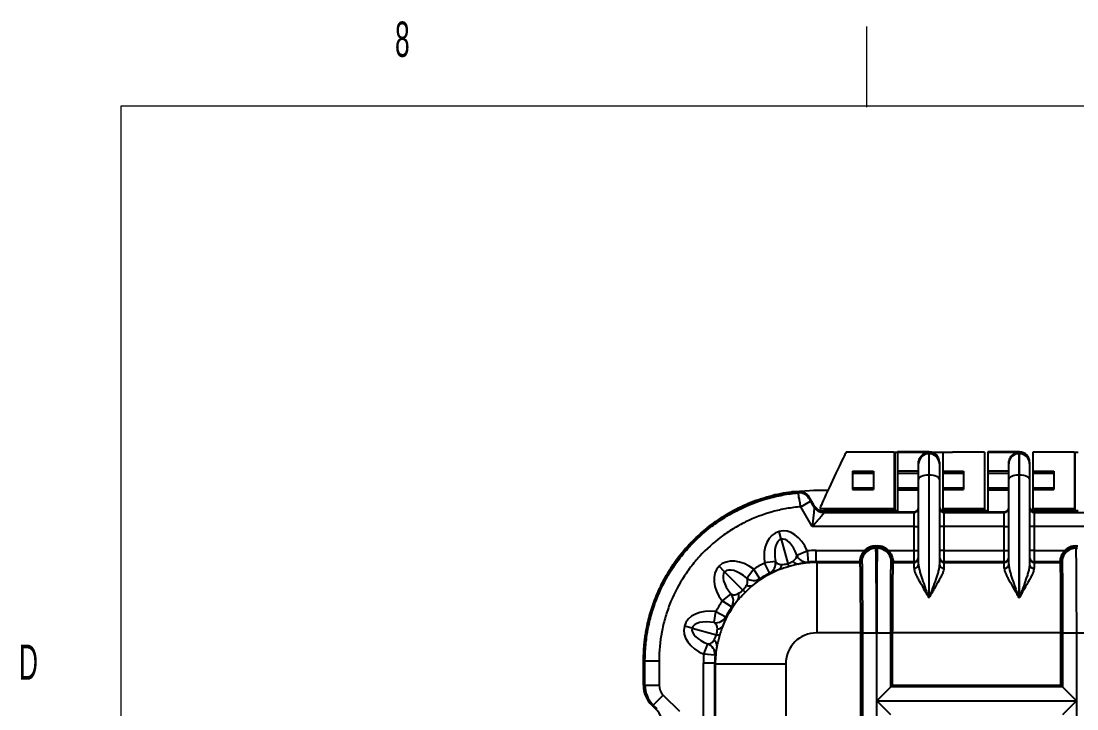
# Model space of a CAD drawing. Header units: millimetres. Extents: x 12 to 854, y 4 to 555.
# Drawn here: x 12.9 to 131.9, y 477.8 to 555.3 of the extents above; entities that cross this region are included whole.
import ezdxf

# ---------------------------------------------------------------- set-up
doc = ezdxf.new("R2010")
doc.units = ezdxf.units.MM
doc.styles.add('SLDTEXTSTYLE3', font='TXT', dxfattribs={"width": 0.56})

msp = doc.modelspace()

# ---------------------------------------------------------------- linework, layer by layer
at = {"color": 7, "linetype": 'Continuous', "lineweight": 18}
for p, q in [((108.19, 545.64), (108.19, 554.73)), ((24.14, 545.77), (841.61, 545.77)), ((24.14, 545.76), (24.14, 17.38))]:
    msp.add_line(p, q, dxfattribs=at)
at = {"color": 7, "linetype": 'Continuous', "lineweight": 25}
for p, q in [((111.28, 506.75), (105.85, 506.75)), ((111.28, 506.75), (111.28, 500.4)), ((111.35, 506.75), (111.35, 500.15)), ((111.35, 506.75), (111.66, 506.75)), ((115.22, 506.79), (111.66, 506.79)), ((111.66, 506.79), (111.66, 506.75)), ((115.22, 506.79), (111.66, 506.79)), ((111.66, 506.79), (111.66, 506.79)), ((111.66, 506.75), (115.16, 506.75)), ((111.66, 506.75), (111.66, 504.61)), ((115.16, 506.75), (115.16, 506.59)), ((115.22, 506.59), (115.22, 506.79)), ((115.54, 506.75), (116.74, 506.75)), ((116.74, 506.75), (116.74, 504.61)), ((116.74, 506.75), (117.82, 506.75)), ((121.44, 506.75), (117.82, 506.75)), ((121.44, 506.75), (121.44, 500.4)), ((125.38, 506.79), (121.82, 506.79)), ((121.82, 506.79), (121.82, 506.75)), ((125.38, 506.79), (121.82, 506.79)), ((121.82, 506.79), (121.82, 506.79)), ((121.82, 506.75), (125.32, 506.75)), ((121.82, 506.75), (121.82, 504.61)), ((125.32, 506.75), (125.32, 506.59)), ((125.38, 506.59), (125.38, 506.79)), ((131.6, 506.75), (126.9, 506.75)), ((126.9, 506.75), (126.9, 504.61)), ((131.6, 506.75), (131.6, 500.4)), ((131.67, 500.15), (131.67, 506.75)), ((131.67, 506.75), (131.98, 506.75)), ((114.01, 505.45), (114.01, 505.52)), ((115.16, 506.59), (115.16, 504.22)), ((115.16, 506.59), (115.22, 506.59)), ((115.22, 504.22), (115.22, 506.59)), ((116.36, 505.65), (116.36, 505.45)), ((124.17, 505.45), (124.17, 505.52)), ((125.32, 506.59), (125.32, 504.22)), ((125.32, 506.59), (125.38, 506.59)), ((125.38, 504.22), (125.38, 506.59)), ((126.52, 505.65), (126.52, 505.45)), ((106.58, 504.61), (108.93, 504.61)), ((106.58, 504.61), (106.58, 502.54)), ((106.58, 504.4), (108.93, 504.4)), ((108.93, 504.61), (108.93, 502.54)), ((114.01, 504.61), (111.66, 504.61)), ((111.66, 504.61), (111.66, 504.4)), ((111.66, 504.4), (114.01, 504.4)), ((111.66, 504.4), (111.66, 502.75)), ((114.01, 503.64), (114.01, 505.45)), ((116.36, 505.45), (116.36, 503.64)), ((116.74, 504.61), (119.09, 504.61)), ((116.74, 504.61), (116.74, 504.4)), ((116.74, 504.4), (119.09, 504.4)), ((116.74, 504.4), (116.74, 502.75)), ((119.09, 504.61), (119.09, 502.54)), ((124.17, 504.61), (121.82, 504.61)), ((121.82, 504.61), (121.82, 504.4)), ((121.82, 504.4), (124.17, 504.4)), ((121.82, 504.4), (121.82, 502.75)), ((124.17, 503.64), (124.17, 505.45)), ((126.52, 505.45), (126.52, 503.64)), ((126.9, 504.61), (129.25, 504.61)), ((126.9, 504.61), (126.9, 504.4)), ((126.9, 504.4), (129.25, 504.4)), ((126.9, 504.4), (126.9, 502.75)), ((129.25, 504.61), (129.25, 502.54)), ((114.01, 494.15), (114.01, 503.64)), ((115.16, 504.22), (115.16, 490.38)), ((115.22, 504.22), (115.16, 504.22)), ((115.22, 490.38), (115.22, 504.22)), ((116.36, 503.64), (116.36, 494.15)), ((124.17, 494.15), (124.17, 503.64)), ((125.32, 504.22), (125.32, 490.38)), ((125.38, 504.22), (125.32, 504.22)), ((125.38, 490.38), (125.38, 504.22)), ((126.52, 503.64), (126.52, 494.15)), ((102.2, 502.43), (100.7, 502.33)), ((103.79, 502.43), (102.2, 502.43)), ((106.58, 502.75), (108.93, 502.75)), ((106.58, 502.54), (108.93, 502.54)), ((111.66, 502.75), (114.01, 502.75)), ((111.66, 502.75), (111.66, 502.52)), ((111.66, 502.52), (114.01, 502.52)), ((111.66, 502.52), (111.66, 500.03)), ((116.74, 502.75), (119.09, 502.75)), ((116.74, 502.75), (116.74, 502.54)), ((116.74, 502.54), (116.74, 500.4)), ((116.74, 502.54), (119.09, 502.54)), ((121.82, 502.75), (124.17, 502.75)), ((121.82, 502.75), (121.82, 502.52)), ((121.82, 502.52), (124.17, 502.52)), ((121.82, 502.52), (121.82, 500.03)), ((126.9, 502.75), (129.25, 502.75)), ((126.9, 502.75), (126.9, 502.54)), ((126.9, 502.54), (126.9, 500.4)), ((126.9, 502.54), (129.25, 502.54)), ((100.74, 500.62), (101.84, 501.25)), ((102.22, 500.78), (101.67, 501.72)), ((101.84, 501.25), (102.22, 500.59)), ((102.22, 500.61), (102.22, 500.78)), ((102.03, 498.39), (100.74, 500.62)), ((102.89, 500.4), (111.28, 500.4)), ((103.32, 500.15), (103.32, 499.98)), ((111.66, 500.15), (103.32, 500.15)), ((103.32, 499.98), (113.51, 499.98)), ((111.28, 500.4), (111.28, 500.15)), ((111.28, 500.15), (111.66, 500.15)), ((111.66, 500.03), (113.51, 500.03)), ((113.51, 499.98), (113.51, 500.03)), ((113.51, 498.39), (113.51, 499.98)), ((116.74, 500.4), (121.44, 500.4)), ((116.74, 500.4), (116.74, 500.16)), ((116.87, 500.15), (116.87, 499.98)), ((121.82, 500.15), (116.87, 500.15)), ((116.87, 499.98), (116.87, 498.39)), ((116.87, 499.98), (123.67, 499.98)), ((121.44, 500.4), (121.44, 500.15)), ((121.44, 500.15), (121.82, 500.15)), ((121.82, 500.03), (123.67, 500.03)), ((123.67, 499.98), (123.67, 500.03)), ((123.67, 498.39), (123.67, 499.98)), ((126.9, 500.4), (131.6, 500.4)), ((126.9, 500.4), (126.9, 500.16)), ((127.03, 500.15), (127.03, 499.98)), ((131.98, 500.15), (127.03, 500.15)), ((127.03, 499.98), (127.03, 498.39)), ((127.03, 499.98), (133.83, 499.98)), ((131.6, 500.4), (131.6, 500.15)), ((131.6, 500.15), (131.98, 500.15)), ((113.51, 498.39), (102.03, 498.39)), ((113.51, 498.39), (114.01, 498.39)), ((113.51, 495.69), (113.51, 498.39)), ((116.87, 498.39), (116.36, 498.39)), ((116.87, 498.39), (116.87, 495.69)), ((123.67, 498.39), (116.87, 498.39)), ((123.67, 498.39), (124.17, 498.39)), ((123.67, 495.69), (123.67, 498.39)), ((127.03, 498.39), (126.52, 498.39)), ((127.03, 498.39), (127.03, 495.69)), ((133.83, 498.39), (127.03, 498.39)), ((98.53, 496.96), (98.3, 497.83)), ((98.53, 496.96), (99.27, 494.21)), ((109.17, 496.2), (109.39, 496.2)), ((109.17, 496.2), (109.17, 496.01)), ((109.17, 496.01), (109.18, 496.01)), ((109.18, 496.01), (109.2, 495.93)), ((109.18, 496.01), (109.18, 496.01)), ((109.38, 496.01), (109.18, 496.01)), ((109.36, 495.93), (109.38, 496.01)), ((109.38, 496.01), (109.38, 496.01)), ((109.38, 496.01), (109.39, 496.01)), ((109.39, 496.2), (109.39, 496.01)), ((131.73, 496.2), (131.73, 496.01)), ((131.73, 496.2), (131.95, 496.2)), ((131.73, 496.01), (131.74, 496.01)), ((131.74, 496.01), (131.76, 495.93)), ((131.74, 496.01), (131.94, 496.01)), ((131.74, 496.01), (131.74, 496.01)), ((100.3, 495.17), (101.46, 495.65)), ((101.46, 495.65), (101.56, 494.38)), ((102.46, 495.69), (102.46, 494.42)), ((102.46, 495.69), (107.93, 495.69)), ((107.93, 495.69), (108.06, 495.55)), ((109.36, 495.93), (109.2, 495.93)), ((110.64, 495.69), (110.5, 495.55)), ((110.64, 495.69), (113.51, 495.69)), ((113.51, 494.42), (113.51, 495.69)), ((113.51, 495.69), (114.01, 495.69)), ((116.87, 495.69), (116.36, 495.69)), ((116.87, 495.69), (116.87, 494.42)), ((116.87, 495.69), (123.67, 495.69)), ((123.67, 494.42), (123.67, 495.69)), ((123.67, 495.69), (124.17, 495.69)), ((127.03, 495.69), (126.52, 495.69)), ((127.03, 495.69), (127.03, 494.42)), ((127.03, 495.69), (130.48, 495.69)), ((130.48, 495.69), (130.62, 495.55)), ((131.76, 495.93), (131.92, 495.93)), ((92.17, 493.29), (91.54, 493.92)), ((97.9, 494.46), (96.65, 494.28)), ((97.23, 493.16), (96.65, 494.28)), ((102.46, 494.42), (102.54, 494.34)), ((107.41, 494.42), (102.46, 494.42)), ((102.54, 494.34), (102.54, 486.41)), ((102.54, 494.34), (107.43, 494.34)), ((107.43, 494.34), (107.41, 494.42)), ((107.6, 494.59), (107.62, 494.51)), ((110.94, 494.51), (110.96, 494.59)), ((111.15, 494.42), (111.13, 494.34)), ((111.13, 494.34), (113.51, 494.34)), ((113.51, 494.42), (111.15, 494.42)), ((113.51, 494.34), (113.51, 494.42)), ((113.51, 493.68), (113.51, 494.34)), ((116.87, 494.42), (116.87, 494.34)), ((123.67, 494.42), (116.87, 494.42)), ((116.87, 494.34), (116.87, 493.68)), ((116.87, 494.34), (123.67, 494.34)), ((123.67, 494.34), (123.67, 494.42)), ((123.67, 493.68), (123.67, 494.34)), ((127.03, 494.42), (127.03, 494.34)), ((129.97, 494.42), (127.03, 494.42)), ((127.03, 494.34), (127.03, 493.68)), ((127.03, 494.34), (129.99, 494.34)), ((129.99, 494.34), (129.97, 494.42)), ((130.16, 494.59), (130.18, 494.51)), ((92.17, 493.29), (94.23, 491.23)), ((94.65, 492.58), (95.43, 493.57)), ((95.43, 493.57), (96.14, 492.51)), ((92.88, 490.81), (91.89, 490.02)), ((115.16, 490.38), (115.22, 490.38)), ((125.32, 490.38), (125.38, 490.38)), ((92.95, 489.32), (91.89, 490.02)), ((90.99, 487.56), (91.17, 488.81)), ((91.17, 488.81), (92.3, 488.23)), ((88.5, 486.93), (87.63, 487.16)), ((88.5, 486.93), (91.25, 486.19)), ((107.5, 486.41), (102.54, 486.41)), ((107.5, 486.41), (107.69, 486.41)), ((107.5, 381.55), (107.5, 486.41)), ((107.69, 486.41), (109.27, 486.41)), ((107.69, 486.41), (107.69, 381.55)), ((109.3, 486.41), (109.27, 486.41)), ((109.27, 486.41), (109.27, 381.55)), ((109.3, 486.41), (110.88, 486.41)), ((109.3, 478.75), (109.3, 486.41)), ((110.88, 480.32), (110.88, 486.41)), ((111.06, 486.41), (110.88, 486.41)), ((111.06, 486.41), (111.06, 480.51)), ((130.06, 486.41), (111.06, 486.41)), ((130.06, 486.41), (130.25, 486.41)), ((130.06, 480.51), (130.06, 486.41)), ((130.25, 486.41), (131.82, 486.41)), ((130.25, 486.41), (130.25, 480.32)), ((131.82, 486.41), (131.85, 486.41)), ((131.82, 486.41), (131.82, 478.75)), ((131.85, 486.41), (133.43, 486.41)), ((131.85, 381.55), (131.85, 486.41)), ((89.81, 484), (90.29, 485.16)), ((83.19, 483.26), (83.03, 483.26)), ((83.03, 480.51), (83.03, 483.26)), ((83.03, 483.26), (83.03, 480.51)), ((83.19, 483.26), (84.78, 483.26)), ((83.19, 480.51), (83.19, 483.26)), ((84.78, 483.26), (84.78, 480.51)), ((91.04, 483), (89.77, 483)), ((89.77, 458.24), (89.77, 483)), ((91.07, 483.9), (89.81, 484)), ((91.12, 482.92), (91.04, 483)), ((91.04, 483), (91.04, 458.24)), ((91.12, 482.92), (99.05, 482.92)), ((91.12, 457.85), (91.12, 482.92)), ((99.05, 482.92), (99.05, 385.04)), ((83.03, 480.51), (83.19, 480.51)), ((83.19, 480.51), (84.78, 480.51)), ((85.25, 479.39), (84.12, 478.27)), ((85.25, 479.39), (87.07, 477.57)), ((109.3, 478.75), (110.88, 480.32)), ((111.06, 480.51), (110.88, 480.32)), ((130.25, 480.32), (110.88, 480.32)), ((111.06, 480.51), (111.07, 480.51)), ((111.07, 480.51), (130.06, 480.51)), ((130.06, 480.51), (130.25, 480.32)), ((130.25, 480.32), (131.82, 478.75)), ((84.12, 478.27), (83.96, 478.27)), ((84.38, 477.84), (83.96, 478.27)), ((83.96, 478.27), (84.38, 477.84)), ((84.55, 477.84), (84.12, 478.27)), ((109.3, 389.21), (109.3, 478.75)), ((109.3, 478.75), (131.82, 478.75)), ((110.88, 477.17), (109.3, 478.75)), ((131.82, 478.75), (130.25, 477.17)), ((131.82, 478.75), (131.82, 389.21)), ((84.38, 477.84), (84.55, 477.84))]:
    msp.add_line(p, q, dxfattribs=at)
at = {"color": 8, "linetype": 'Continuous', "lineweight": 25}
for p, q in [((115.22, 506.79), (115.22, 506.79)), ((125.38, 506.79), (125.38, 506.79))]:
    msp.add_line(p, q, dxfattribs=at)
at = {"color": 7, "linetype": 'Continuous', "lineweight": 25, "flags": 128}
for points in [[(114.01, 503.64), (114.04, 503.76), (114.1, 503.86), (114.21, 503.96), (114.35, 504.05), (114.52, 504.12), (114.72, 504.17), (114.93, 504.2), (115.16, 504.22)], [(115.22, 504.22), (115.44, 504.2), (115.66, 504.17), (115.86, 504.12), (116.03, 504.05), (116.17, 503.96), (116.28, 503.86), (116.34, 503.76), (116.36, 503.64)], [(124.17, 503.64), (124.2, 503.76), (124.26, 503.86), (124.37, 503.96), (124.51, 504.05), (124.68, 504.12), (124.88, 504.17), (125.09, 504.2), (125.32, 504.22)], [(125.38, 504.22), (125.6, 504.2), (125.82, 504.17), (126.02, 504.12), (126.19, 504.05), (126.33, 503.96), (126.44, 503.86), (126.5, 503.76), (126.52, 503.64)], [(100.46, 502.18), (100.46, 502.27), (100.46, 502.33), (100.46, 502.35)], [(101.67, 501.72), (101.67, 501.7), (101.67, 501.63), (101.67, 501.55)], [(94.49, 490.97), (94.48, 490.98), (94.46, 491), (94.44, 491.02), (94.41, 491.05), (94.37, 491.09), (94.33, 491.13), (94.28, 491.18), (94.23, 491.23)]]:
    msp.add_lwpolyline(points, dxfattribs=at)
at = {"color": 7, "linetype": 'Continuous', "lineweight": 25}
for centre, radius, start, end in [((115.22, 505.65), 1.14, 0, 90), ((115.22, 505.65), 1.14, 0.0175, 90.0175), ((125.38, 505.65), 1.14, 0, 90), ((125.38, 505.65), 1.14, 0.0175, 90.0175), ((115.16, 505.45), 1.14, 89.9825, 179.9825), ((115.22, 505.45), 1.14, 0.0175, 90.0175), ((125.32, 505.45), 1.14, 89.9825, 179.9825), ((125.38, 505.45), 1.14, 0.0175, 90.0175), ((100.57, 500.92), 1.27, 30.0251, 95.2442), ((103.32, 501.25), 1.27, 210.0236, 270.0066), ((103.31, 501.23), 1.26, 210.2468, 270.5247), ((113.51, 500.49), 0.508, 269.9825, 359.9825), ((116.87, 500.49), 0.508, 180.0175, 270.0175), ((123.67, 500.49), 0.508, 269.9825, 359.9825), ((127.03, 500.49), 0.508, 180.0175, 270.0175), ((101.47, 495.65), 1.27, 202.465, 274.0498), ((109.2, 494.34), 1.59, 90.0067, 173.8299), ((109.36, 494.34), 1.59, 6.1701, 89.9933), ((113.51, 494.93), 0.508, 269.9825, 359.9825), ((113.51, 494.85), 0.508, 269.9825, 359.9825), ((116.87, 494.93), 0.508, 180.0175, 270.0175), ((116.87, 494.85), 0.508, 180.0175, 270.0175), ((123.67, 494.93), 0.508, 269.9825, 359.9825), ((123.67, 494.85), 0.508, 269.9825, 359.9825), ((127.03, 494.93), 0.508, 180.0175, 270.0175), ((127.03, 494.85), 0.508, 180.0175, 270.0175), ((131.76, 494.34), 1.59, 90.0067, 173.8299), ((96.64, 494.28), 1.27, 297.6471, 8.2634), ((97.87, 494.14), 0.739, 300.9183, 357.7494), ((103.14, 495.33), 4.03, 196.1431, 201.3551), ((100.5, 494.92), 0.762, 213.9239, 271.8537), ((107.41, 494.61), 0.19, 269.9971, 353.7879), ((107.43, 494.53), 0.191, 270.0056, 353.8267), ((107.43, 494.53), 0.191, 270.0067, 353.8294), ((111.13, 494.53), 0.191, 186.1733, 269.9944), ((111.13, 494.53), 0.191, 186.1706, 269.9933), ((111.15, 494.61), 0.19, 186.1691, 270.0032), ((111.15, 494.61), 0.19, 186.2121, 270.0029), ((113.53, 494.17), 0.488, 267.6174, 357.4006), ((116.85, 494.17), 0.488, 182.5994, 272.3826), ((123.69, 494.17), 0.488, 267.6174, 357.4006), ((127.01, 494.17), 0.488, 182.5994, 272.3826), ((129.97, 494.61), 0.19, 269.9976, 353.8309), ((129.97, 494.61), 0.19, 269.9971, 353.7879), ((129.99, 494.53), 0.191, 270.0056, 353.8267), ((129.99, 494.53), 0.191, 270.0067, 353.8294), ((95.44, 493.58), 1.27, 231.6427, 303.178), ((94.97, 492.45), 0.764, 243.5866, 300.247), ((91.88, 490.02), 1.27, 326.818, 38.3553), ((93.01, 490.49), 0.764, 329.7492, 26.4111), ((91.18, 488.82), 1.27, 261.7396, 332.3492), ((91.32, 487.58), 0.738, 272.2406, 329.0731), ((90.54, 484.96), 0.761, 358.1475, 56.0804), ((90.13, 482.33), 4.02, 68.624, 73.8537), ((89.81, 483.99), 1.27, 355.9468, 67.5286), ((86.37, 480.51), 3.18, 180, 225)]:
    msp.add_arc(centre, radius, start, end, dxfattribs=at)
for centre, major_axis, ratio, start_param, end_param in [((104.37, 503.57), (1.48, 3.17), 0.01337, 0.006232, 3.147825), ((103.32, 501.42), (0, -1.27), 0.999391, 5.235988, 6.283185), ((103.87, 497.76), (-1.65, 2.86), 0.015115, 0.026183, 0.118239), ((104.97, 498.39), (1.65, -1.59), 0.017442, 3.158374, 3.250431), ((113.51, 500.54), (0, -0.508), 0.999391, 0, 1.570796), ((116.87, 500.65), (0, 0.508), 0.999391, 1.570796, 3.141593), ((123.67, 500.54), (0, -0.508), 0.999391, 0, 1.570796), ((127.03, 500.65), (0, 0.508), 0.999391, 1.570796, 3.141593), ((99.23, 494.36), (-0.93, 3.47), 0.707107, 0, 1.404301), ((99.23, 494.36), (0.93, -3.47), 0.707107, 1.758514, 3.141593), ((99.23, 494.36), (-0.7, 2.6), 0.471405, 0, 1.404301), ((99.23, 494.36), (-0.7, 2.6), 0.471405, 4.900106, 6.283185), ((109.18, 494.42), (0.98, 1.25), 0.999843, 0.663182, 2.126622), ((109.17, 494.42), (-1.78, 0), 0.999962, 4.712389, 5.487427), ((109.17, 494.42), (1.59, 0), 0.999953, 1.570796, 2.345834), ((109.38, 494.42), (-0.98, 1.25), 0.999843, 4.156559, 5.620003), ((109.39, 494.42), (1.78, 0), 0.999962, 0.795758, 1.570796), ((109.39, 494.42), (1.59, 0), 0.999953, 0.795758, 1.570796), ((131.74, 494.42), (0.98, 1.25), 0.999843, 0.663182, 2.126626), ((131.73, 494.42), (1.78, 0), 0.999962, 1.570796, 2.345834), ((131.73, 494.42), (1.59, 0), 0.999953, 1.570796, 2.345834), ((102.48, 482.98), (-8.99, 8.99), 0.998783, 5.498396, 5.576991), ((109.2, 486.41), (0, 9.52), 0.007272, 4.712389, 6.248279), ((109.37, 486.41), (0, 9.52), 0.007272, 0.034907, 1.570796), ((131.76, 486.41), (0, 9.52), 0.007272, 4.712389, 6.248279), ((94.08, 491.38), (-2.54, 2.54), 0.707107, 0, 1.407312), ((94.08, 491.38), (2.54, -2.54), 0.707107, 1.734228, 3.141593), ((94.08, 491.38), (-1.9, 1.91), 0.471405, 4.875821, 6.283185), ((102.48, 482.98), (-8.99, 8.99), 0.998783, 5.973229, 6.084511), ((102.54, 482.91), (8.08, 8.08), 0.999527, 0.786007, 0.963525), ((102.48, 482.98), (8.09, -8.09), 0.998513, 2.356803, 2.435398), ((109.23, 494.23), (1.51, -1.33), 0.779382, 3.881237, 3.882023), ((109.23, 494.42), (1.38, -1.2), 0.756554, 3.888596, 3.889375), ((109.34, 494.42), (1.38, 1.2), 0.756554, 5.535403, 5.536182), ((109.34, 494.23), (1.51, 1.33), 0.779382, 5.542762, 5.543541), ((131.79, 494.23), (1.51, -1.33), 0.779382, 3.881237, 3.882016), ((131.79, 494.42), (1.38, -1.2), 0.756554, 3.888596, 3.889375), ((94.08, 491.38), (-1.9, 1.91), 0.471405, 0, 1.407312), ((102.54, 482.91), (8.08, 8.08), 0.999527, 1.170643, 1.466363), ((102.48, 482.98), (8.09, -8.09), 0.998513, 2.831637, 2.942918), ((102.54, 482.91), (8.08, 8.08), 0.999527, 1.675149, 1.970926), ((91.1, 486.23), (3.47, -0.93), 0.707107, 1.737373, 3.141593), ((102.48, 482.98), (-8.99, 8.99), 0.998783, 0.198601, 0.309896), ((102.48, 482.98), (8.09, -8.09), 0.998513, 3.340194, 3.451489), ((91.1, 486.23), (2.6, -0.7), 0.471405, 1.737373, 3.141593), ((91.1, 486.23), (-3.47, 0.93), 0.707107, 0, 1.382907), ((91.1, 486.23), (2.6, -0.7), 0.471405, 3.141593, 4.524499), ((102.54, 482.91), (-2.47, 2.47), 0.998783, 5.498396, 7.067974), ((102.54, 482.91), (8.08, 8.08), 0.999527, 2.17795, 2.355586), ((102.48, 482.98), (-8.99, 8.99), 0.998783, 0.706126, 0.784789), ((102.48, 482.98), (8.09, -8.09), 0.998513, 3.847718, 3.926382), ((86.2, 480.51), (-3.18, 0), 0.999391, 0, 0.785398), ((86.2, 480.51), (-2.25, 2.25), 0.998783, 0.784789, 1.570796), ((86.37, 480.51), (-1.59, 0), 0.999391, 0, 0.785398), ((82.13, 475.6), (2.25, -2.25), 0.998783, 0.784789, 1.570796)]:
    msp.add_ellipse(centre, major_axis=major_axis, ratio=ratio, start_param=start_param, end_param=end_param, dxfattribs=at)
for points, knots in [([(114.01, 505.52), (114.01, 505.62), (114.03, 505.72), (114.07, 505.89), (114.1, 505.98), (114.21, 506.21), (114.31, 506.33), (114.53, 506.53), (114.65, 506.61), (114.83, 506.68), (114.9, 506.7), (115.03, 506.73), (115.09, 506.74), (115.16, 506.75)], [0, 0, 0, 0, 0.125, 0.125, 0.25, 0.25, 0.5, 0.5, 0.75, 0.75, 0.875, 0.875, 1, 1, 1, 1]), ([(124.17, 505.52), (124.17, 505.62), (124.19, 505.72), (124.23, 505.89), (124.26, 505.98), (124.37, 506.21), (124.47, 506.33), (124.69, 506.53), (124.81, 506.61), (124.99, 506.68), (125.06, 506.7), (125.19, 506.73), (125.25, 506.74), (125.32, 506.75)], [0, 0, 0, 0, 0.125, 0.125, 0.25, 0.25, 0.5, 0.5, 0.75, 0.75, 0.875, 0.875, 1, 1, 1, 1]), ([(83.03, 483.26), (83.03, 483.37), (83.03, 483.58), (83.04, 483.89), (83.05, 484.2), (83.07, 484.52), (83.09, 484.83), (83.12, 485.14), (83.15, 485.45), (83.19, 485.76), (83.23, 486.07), (83.28, 486.38), (83.33, 486.69), (83.49, 487.51), (83.82, 488.83), (84.46, 490.61), (85.26, 492.31), (86.23, 493.93), (87.35, 495.44), (88.62, 496.84), (90.01, 498.11), (91.53, 499.23), (93.14, 500.2), (94.85, 501), (96.62, 501.64), (98.01, 501.98), (98.95, 502.16), (99.45, 502.24), (99.96, 502.3), (100.29, 502.34), (100.46, 502.35)], [0, 0, 0, 0, 0.011083, 0.022152, 0.033208, 0.044255, 0.055297, 0.066335, 0.077373, 0.088414, 0.09946, 0.110516, 0.121583, 0.132665, 0.198982, 0.265306, 0.331635, 0.397971, 0.464306, 0.53065, 0.596985, 0.66333, 0.729658, 0.795998, 0.862314, 0.928644, 0.94652, 0.964363, 0.982186, 1, 1, 1, 1]), ([(100.11, 502.29), (99.97, 502.29), (98.99, 502.23), (97.21, 501.81), (94.82, 501.02), (92.57, 499.9), (90.48, 498.51), (88.59, 496.85), (86.94, 494.96), (85.54, 492.87), (84.43, 490.61), (83.63, 488.23), (83.12, 485.77), (83.06, 484.1), (83.03, 483.26)], [0, 0, 0, 0, 0.0152867, 0.1050674, 0.1945652, 0.2841073, 0.3736335, 0.4629659, 0.5526545, 0.6422236, 0.7314693, 0.8210593, 0.9106298, 1, 1, 1, 1]), ([(83.19, 483.26), (83.19, 483.33), (83.19, 483.41), (83.2, 483.56), (83.2, 483.78), (83.21, 484), (83.23, 484.44), (83.25, 484.73), (83.33, 485.6), (83.41, 486.18), (83.62, 487.32), (83.76, 487.89), (84, 488.74), (84.08, 489.02), (84.27, 489.58), (84.37, 489.86), (84.9, 491.23), (85.42, 492.27), (86.34, 493.76), (86.67, 494.24), (87.21, 494.94), (87.39, 495.18), (87.77, 495.63), (87.96, 495.85), (88.95, 496.93), (89.81, 497.72), (91.21, 498.77), (91.69, 499.11), (92.69, 499.73), (93.21, 500.01), (94.78, 500.79), (95.86, 501.22), (97.55, 501.7), (98.13, 501.83), (99.29, 502.05), (99.87, 502.13), (100.46, 502.18)], [0, 0, 0, 0, 0.007813, 0.007813, 0.015625, 0.03125, 0.03125, 0.0625, 0.0625, 0.125, 0.125, 0.1875, 0.1875, 0.21875, 0.21875, 0.25, 0.25, 0.375, 0.375, 0.4375, 0.4375, 0.46875, 0.46875, 0.5, 0.5, 0.625, 0.625, 0.6875, 0.6875, 0.75, 0.75, 0.875, 0.875, 0.9375, 0.9375, 1, 1, 1, 1]), ([(100.46, 502.35), (100.58, 502.36), (100.7, 502.36), (100.88, 502.32), (100.94, 502.31), (101.05, 502.27), (101.1, 502.24), (101.26, 502.16), (101.36, 502.09), (101.54, 501.92), (101.61, 501.83), (101.67, 501.72)], [0, 0, 0, 0, 0.25, 0.25, 0.375, 0.375, 0.5, 0.5, 0.75, 0.75, 1, 1, 1, 1]), ([(100.74, 500.62), (100.73, 500.72), (100.71, 500.82), (100.67, 501.01), (100.65, 501.11), (100.62, 501.3), (100.6, 501.38), (100.57, 501.55), (100.56, 501.63), (100.53, 501.78), (100.52, 501.84), (100.5, 501.96), (100.49, 502.01), (100.47, 502.09), (100.47, 502.12), (100.46, 502.17), (100.46, 502.18), (100.46, 502.18)], [0, 0, 0, 0, 0.125, 0.125, 0.25, 0.25, 0.375, 0.375, 0.5, 0.5, 0.625, 0.625, 0.75, 0.75, 0.875, 0.875, 1, 1, 1, 1]), ([(101.67, 501.55), (101.67, 501.55), (101.68, 501.54), (101.7, 501.51), (101.71, 501.49), (101.76, 501.4), (101.8, 501.33), (101.84, 501.25)], [0, 0, 0, 0, 0.25, 0.25, 0.5, 0.5, 1, 1, 1, 1]), ([(100.74, 500.62), (100.2, 500.57), (99.67, 500.5), (98.6, 500.31), (98.07, 500.19), (96.5, 499.76), (95.5, 499.37), (94.05, 498.66), (93.58, 498.4), (92.88, 497.98), (92.65, 497.83), (92.2, 497.53), (91.98, 497.37), (90.9, 496.57), (90.11, 495.85), (89.19, 494.85), (89.02, 494.65), (88.67, 494.23), (88.5, 494.02), (88, 493.37), (87.7, 492.93), (86.85, 491.56), (86.36, 490.6), (85.87, 489.34), (85.78, 489.08), (85.61, 488.57), (85.53, 488.31), (85.3, 487.53), (85.18, 487.01), (84.88, 485.42), (84.78, 484.35), (84.78, 483.26)], [0, 0, 0, 0, 0.0625, 0.0625, 0.125, 0.125, 0.25, 0.25, 0.3125, 0.3125, 0.34375, 0.34375, 0.375, 0.375, 0.5, 0.5, 0.53125, 0.53125, 0.5625, 0.5625, 0.625, 0.625, 0.75, 0.75, 0.78125, 0.78125, 0.8125, 0.8125, 0.875, 0.875, 1, 1, 1, 1]), ([(102.22, 500.59), (102.24, 500.56), (102.24, 500.52), (102.25, 500.4), (102.25, 500.33), (102.24, 500.17), (102.23, 500.08), (102.22, 499.9), (102.21, 499.8), (102.18, 499.6), (102.17, 499.49), (102.15, 499.28), (102.13, 499.17), (102.1, 498.95), (102.09, 498.84), (102.07, 498.67), (102.06, 498.62), (102.04, 498.5), (102.04, 498.45), (102.03, 498.39)], [0, 0, 0, 0, 0.125, 0.125, 0.25, 0.25, 0.375, 0.375, 0.5, 0.5, 0.625, 0.625, 0.75, 0.75, 0.875, 0.875, 0.9375, 0.9375, 1, 1, 1, 1]), ([(103.32, 499.97), (103.33, 499.95), (103.33, 499.92), (103.3, 499.87), (103.29, 499.85), (103.26, 499.8), (103.24, 499.78), (103.18, 499.69), (103.14, 499.63), (103.03, 499.5), (102.97, 499.43), (102.84, 499.28), (102.77, 499.2), (102.63, 499.05), (102.56, 498.97), (102.41, 498.8), (102.33, 498.72), (102.22, 498.6), (102.18, 498.56), (102.1, 498.47), (102.07, 498.43), (102.03, 498.39)], [0, 0, 0, 0, 0.125, 0.125, 0.1875, 0.1875, 0.25, 0.25, 0.375, 0.375, 0.5, 0.5, 0.625, 0.625, 0.75, 0.75, 0.875, 0.875, 0.9375, 0.9375, 1, 1, 1, 1]), ([(99.87, 494.49), (99.96, 494.55), (100.03, 494.61), (100.14, 494.73), (100.18, 494.78), (100.28, 494.95), (100.3, 495.06), (100.3, 495.17)], [0, 0, 0, 0, 0.25, 0.25, 0.5, 0.5, 1, 1, 1, 1]), ([(107.41, 494.42), (107.41, 494.42), (107.41, 494.43), (107.42, 494.48), (107.42, 494.5), (107.43, 494.58), (107.44, 494.62), (107.46, 494.72), (107.47, 494.78), (107.5, 494.91), (107.52, 494.98), (107.58, 495.12), (107.61, 495.19), (107.68, 495.34), (107.73, 495.41), (107.82, 495.55), (107.87, 495.62), (107.93, 495.69)], [0, 0, 0, 0, 0.125, 0.125, 0.25, 0.25, 0.375, 0.375, 0.5, 0.5, 0.625, 0.625, 0.75, 0.75, 0.875, 0.875, 1, 1, 1, 1]), ([(108.06, 495.55), (108.01, 495.5), (107.96, 495.45), (107.88, 495.34), (107.84, 495.28), (107.77, 495.17), (107.75, 495.11), (107.7, 495), (107.68, 494.95), (107.65, 494.85), (107.64, 494.81), (107.62, 494.73), (107.62, 494.7), (107.61, 494.65), (107.61, 494.63), (107.6, 494.6), (107.6, 494.59), (107.6, 494.59)], [0, 0, 0, 0, 0.125, 0.125, 0.25, 0.25, 0.375, 0.375, 0.5, 0.5, 0.625, 0.625, 0.75, 0.75, 0.875, 0.875, 1, 1, 1, 1]), ([(110.96, 494.59), (110.96, 494.59), (110.96, 494.6), (110.96, 494.63), (110.96, 494.65), (110.95, 494.73), (110.93, 494.81), (110.89, 494.95), (110.87, 495), (110.82, 495.11), (110.79, 495.17), (110.72, 495.28), (110.69, 495.34), (110.6, 495.45), (110.55, 495.5), (110.5, 495.55)], [0, 0, 0, 0, 0.125, 0.125, 0.25, 0.25, 0.5, 0.5, 0.625, 0.625, 0.75, 0.75, 0.875, 0.875, 1, 1, 1, 1]), ([(110.64, 495.69), (110.69, 495.62), (110.75, 495.56), (110.84, 495.41), (110.88, 495.34), (110.96, 495.19), (110.99, 495.12), (111.04, 494.98), (111.06, 494.91), (111.11, 494.72), (111.13, 494.62), (111.15, 494.5), (111.15, 494.48), (111.15, 494.43), (111.15, 494.42), (111.15, 494.42)], [0, 0, 0, 0, 0.125, 0.125, 0.25, 0.25, 0.375, 0.375, 0.5, 0.5, 0.75, 0.75, 0.875, 0.875, 1, 1, 1, 1]), ([(129.97, 494.42), (129.97, 494.42), (129.97, 494.43), (129.97, 494.48), (129.98, 494.5), (129.99, 494.58), (129.99, 494.62), (130.01, 494.72), (130.02, 494.78), (130.06, 494.91), (130.08, 494.98), (130.13, 495.12), (130.16, 495.19), (130.24, 495.34), (130.28, 495.41), (130.38, 495.55), (130.43, 495.62), (130.48, 495.69)], [0, 0, 0, 0, 0.125, 0.125, 0.25, 0.25, 0.375, 0.375, 0.5, 0.5, 0.625, 0.625, 0.75, 0.75, 0.875, 0.875, 1, 1, 1, 1]), ([(130.62, 495.55), (130.57, 495.5), (130.52, 495.45), (130.43, 495.34), (130.4, 495.28), (130.33, 495.17), (130.3, 495.11), (130.25, 495), (130.23, 494.95), (130.2, 494.85), (130.19, 494.81), (130.18, 494.73), (130.17, 494.7), (130.16, 494.65), (130.16, 494.63), (130.16, 494.6), (130.16, 494.59), (130.16, 494.59)], [0, 0, 0, 0, 0.125, 0.125, 0.25, 0.25, 0.375, 0.375, 0.5, 0.5, 0.625, 0.625, 0.75, 0.75, 0.875, 0.875, 1, 1, 1, 1]), ([(97.9, 494.46), (97.93, 494.41), (97.96, 494.37), (98.03, 494.28), (98.08, 494.24), (98.19, 494.18), (98.25, 494.15), (98.41, 494.12), (98.5, 494.1), (98.61, 494.11)], [0, 0, 0, 0, 0.25, 0.25, 0.5, 0.5, 0.75, 0.75, 1, 1, 1, 1]), ([(99.38, 493.86), (99.18, 493.8), (98.98, 493.74), (98.59, 493.62), (98.41, 493.56), (98.25, 493.5)], [0, 0, 0, 0, 0.5, 0.5, 1, 1, 1, 1]), ([(98.61, 494.11), (98.7, 494.11), (98.79, 494.11), (98.96, 494.14), (99.02, 494.15), (99.14, 494.17), (99.2, 494.19), (99.27, 494.21)], [0, 0, 0, 0, 0.5, 0.5, 0.75, 0.75, 1, 1, 1, 1]), ([(99.27, 494.21), (99.33, 494.23), (99.39, 494.25), (99.5, 494.3), (99.56, 494.32), (99.71, 494.4), (99.79, 494.45), (99.87, 494.49)], [0, 0, 0, 0, 0.25, 0.25, 0.5, 0.5, 1, 1, 1, 1]), ([(100.52, 494.16), (100.36, 494.12), (100.18, 494.08), (99.79, 493.98), (99.59, 493.92), (99.38, 493.86)], [0, 0, 0, 0, 0.5, 0.5, 1, 1, 1, 1]), ([(101.56, 494.38), (101.54, 494.37), (101.5, 494.36), (101.4, 494.34), (101.33, 494.32), (101.21, 494.3), (101.16, 494.29), (101.06, 494.27), (101, 494.26), (100.82, 494.22), (100.68, 494.19), (100.52, 494.16)], [0, 0, 0, 0, 0.25, 0.25, 0.5, 0.5, 0.625, 0.625, 0.75, 0.75, 1, 1, 1, 1]), ([(107.6, 494.59), (107.6, 494.54), (107.58, 494.5), (107.51, 494.44), (107.46, 494.42), (107.41, 494.42)], [0, 0, 0, 0, 0.5, 0.5, 1, 1, 1, 1]), ([(107.5, 486.41), (107.5, 486.92), (107.5, 487.43), (107.5, 488.42), (107.5, 488.91), (107.5, 489.61), (107.49, 489.85), (107.49, 490.3), (107.49, 490.52), (107.49, 491.15), (107.49, 491.55), (107.48, 492.28), (107.48, 492.61), (107.47, 493.05), (107.47, 493.18), (107.46, 493.43), (107.46, 493.55), (107.46, 493.86), (107.45, 494.02), (107.44, 494.25), (107.44, 494.32), (107.43, 494.34)], [0, 0, 0, 0, 0.125, 0.125, 0.25, 0.25, 0.3125, 0.3125, 0.375, 0.375, 0.5, 0.5, 0.625, 0.625, 0.6875, 0.6875, 0.75, 0.75, 0.875, 0.875, 1, 1, 1, 1]), ([(107.62, 494.51), (107.63, 494.49), (107.63, 494.42), (107.64, 494.19), (107.65, 494.02), (107.65, 493.7), (107.65, 493.59), (107.66, 493.33), (107.66, 493.19), (107.67, 492.75), (107.67, 492.41), (107.67, 491.66), (107.68, 491.25), (107.68, 490.6), (107.68, 490.38), (107.68, 489.92), (107.69, 489.68), (107.69, 488.96), (107.69, 488.47), (107.69, 487.45), (107.69, 486.93), (107.69, 486.41)], [0, 0, 0, 0, 0.125, 0.125, 0.25, 0.25, 0.3125, 0.3125, 0.375, 0.375, 0.5, 0.5, 0.625, 0.625, 0.6875, 0.6875, 0.75, 0.75, 0.875, 0.875, 1, 1, 1, 1]), ([(110.88, 486.41), (110.88, 486.93), (110.88, 487.45), (110.88, 488.47), (110.88, 488.96), (110.88, 489.68), (110.88, 489.92), (110.88, 490.38), (110.89, 490.6), (110.89, 491.25), (110.89, 491.66), (110.9, 492.41), (110.9, 492.75), (110.91, 493.19), (110.91, 493.33), (110.91, 493.59), (110.91, 493.7), (110.92, 494.02), (110.92, 494.19), (110.93, 494.42), (110.94, 494.49), (110.94, 494.51)], [0, 0, 0, 0, 0.125, 0.125, 0.25, 0.25, 0.3125, 0.3125, 0.375, 0.375, 0.5, 0.5, 0.625, 0.625, 0.6875, 0.6875, 0.75, 0.75, 0.875, 0.875, 1, 1, 1, 1]), ([(111.13, 494.34), (111.13, 494.32), (111.12, 494.25), (111.11, 494.02), (111.11, 493.86), (111.1, 493.55), (111.1, 493.43), (111.1, 493.18), (111.1, 493.05), (111.09, 492.61), (111.09, 492.28), (111.08, 491.55), (111.08, 491.15), (111.07, 490.52), (111.07, 490.3), (111.07, 489.85), (111.07, 489.61), (111.07, 488.91), (111.07, 488.42), (111.07, 487.43), (111.06, 486.92), (111.06, 486.41)], [0, 0, 0, 0, 0.125, 0.125, 0.25, 0.25, 0.3125, 0.3125, 0.375, 0.375, 0.5, 0.5, 0.625, 0.625, 0.6875, 0.6875, 0.75, 0.75, 0.875, 0.875, 1, 1, 1, 1]), ([(113.51, 493.68), (113.51, 493.59), (113.52, 493.5), (113.58, 493.29), (113.63, 493.17), (113.73, 492.94), (113.79, 492.81), (113.93, 492.55), (114, 492.42), (114.24, 492), (114.41, 491.7), (114.68, 491.22), (114.78, 491.06), (114.92, 490.81), (114.97, 490.72), (115.06, 490.55), (115.11, 490.46), (115.16, 490.38)], [0, 0, 0, 0, 0.125, 0.125, 0.25, 0.25, 0.375, 0.375, 0.5, 0.5, 0.75, 0.75, 0.875, 0.875, 0.9375, 0.9375, 1, 1, 1, 1]), ([(114.01, 494.15), (114.01, 494.03), (114.03, 493.9), (114.07, 493.63), (114.1, 493.5), (114.18, 493.21), (114.22, 493.06), (114.31, 492.76), (114.36, 492.6), (114.53, 492.12), (114.65, 491.79), (114.83, 491.27), (114.9, 491.1), (115.03, 490.74), (115.09, 490.56), (115.16, 490.38)], [0, 0, 0, 0, 0.125, 0.125, 0.25, 0.25, 0.375, 0.375, 0.5, 0.5, 0.75, 0.75, 0.875, 0.875, 1, 1, 1, 1]), ([(116.36, 494.15), (116.36, 494.03), (116.35, 493.9), (116.31, 493.63), (116.28, 493.5), (116.2, 493.21), (116.16, 493.06), (116.06, 492.76), (116.01, 492.6), (115.85, 492.12), (115.73, 491.79), (115.54, 491.27), (115.48, 491.1), (115.35, 490.74), (115.29, 490.56), (115.22, 490.38)], [0, 0, 0, 0, 0.125, 0.125, 0.25, 0.25, 0.375, 0.375, 0.5, 0.5, 0.75, 0.75, 0.875, 0.875, 1, 1, 1, 1]), ([(116.87, 493.68), (116.87, 493.59), (116.85, 493.5), (116.79, 493.29), (116.75, 493.17), (116.64, 492.94), (116.58, 492.81), (116.45, 492.55), (116.37, 492.42), (116.14, 492), (115.97, 491.7), (115.69, 491.22), (115.6, 491.06), (115.46, 490.81), (115.41, 490.72), (115.32, 490.55), (115.27, 490.46), (115.22, 490.38)], [0, 0, 0, 0, 0.125, 0.125, 0.25, 0.25, 0.375, 0.375, 0.5, 0.5, 0.75, 0.75, 0.875, 0.875, 0.9375, 0.9375, 1, 1, 1, 1]), ([(123.67, 493.68), (123.67, 493.59), (123.68, 493.5), (123.74, 493.29), (123.79, 493.17), (123.89, 492.94), (123.95, 492.81), (124.09, 492.55), (124.16, 492.42), (124.4, 492), (124.57, 491.7), (124.84, 491.22), (124.94, 491.06), (125.08, 490.81), (125.13, 490.72), (125.22, 490.55), (125.27, 490.46), (125.32, 490.38)], [0, 0, 0, 0, 0.125, 0.125, 0.25, 0.25, 0.375, 0.375, 0.5, 0.5, 0.75, 0.75, 0.875, 0.875, 0.9375, 0.9375, 1, 1, 1, 1]), ([(124.17, 494.15), (124.17, 494.03), (124.19, 493.9), (124.23, 493.63), (124.26, 493.5), (124.34, 493.21), (124.38, 493.06), (124.47, 492.76), (124.52, 492.6), (124.69, 492.12), (124.81, 491.79), (124.99, 491.27), (125.06, 491.1), (125.19, 490.74), (125.25, 490.56), (125.32, 490.38)], [0, 0, 0, 0, 0.125, 0.125, 0.25, 0.25, 0.375, 0.375, 0.5, 0.5, 0.75, 0.75, 0.875, 0.875, 1, 1, 1, 1]), ([(126.52, 494.15), (126.52, 494.03), (126.51, 493.9), (126.47, 493.63), (126.44, 493.5), (126.36, 493.21), (126.32, 493.06), (126.22, 492.76), (126.17, 492.6), (126.01, 492.12), (125.89, 491.79), (125.7, 491.27), (125.64, 491.1), (125.51, 490.74), (125.45, 490.56), (125.38, 490.38)], [0, 0, 0, 0, 0.125, 0.125, 0.25, 0.25, 0.375, 0.375, 0.5, 0.5, 0.75, 0.75, 0.875, 0.875, 1, 1, 1, 1]), ([(127.03, 493.68), (127.03, 493.59), (127.01, 493.5), (126.95, 493.29), (126.91, 493.17), (126.8, 492.94), (126.74, 492.81), (126.61, 492.55), (126.53, 492.42), (126.3, 492), (126.13, 491.7), (125.85, 491.22), (125.76, 491.06), (125.62, 490.81), (125.57, 490.72), (125.48, 490.55), (125.43, 490.46), (125.38, 490.38)], [0, 0, 0, 0, 0.125, 0.125, 0.25, 0.25, 0.375, 0.375, 0.5, 0.5, 0.75, 0.75, 0.875, 0.875, 0.9375, 0.9375, 1, 1, 1, 1]), ([(130.06, 486.41), (130.06, 486.92), (130.06, 487.43), (130.05, 488.42), (130.05, 488.91), (130.05, 489.61), (130.05, 489.85), (130.05, 490.3), (130.05, 490.52), (130.04, 491.15), (130.04, 491.55), (130.03, 492.28), (130.03, 492.61), (130.03, 493.05), (130.02, 493.18), (130.02, 493.43), (130.02, 493.55), (130.01, 493.86), (130.01, 494.02), (130, 494.25), (129.99, 494.32), (129.99, 494.34)], [0, 0, 0, 0, 0.125, 0.125, 0.25, 0.25, 0.3125, 0.3125, 0.375, 0.375, 0.5, 0.5, 0.625, 0.625, 0.6875, 0.6875, 0.75, 0.75, 0.875, 0.875, 1, 1, 1, 1]), ([(130.18, 494.51), (130.18, 494.49), (130.19, 494.42), (130.2, 494.19), (130.2, 494.02), (130.21, 493.7), (130.21, 493.59), (130.21, 493.33), (130.21, 493.19), (130.22, 492.75), (130.22, 492.41), (130.23, 491.66), (130.23, 491.25), (130.24, 490.6), (130.24, 490.38), (130.24, 489.92), (130.24, 489.68), (130.24, 488.96), (130.24, 488.47), (130.25, 487.45), (130.25, 486.93), (130.25, 486.41)], [0, 0, 0, 0, 0.125, 0.125, 0.25, 0.25, 0.3125, 0.3125, 0.375, 0.375, 0.5, 0.5, 0.625, 0.625, 0.6875, 0.6875, 0.75, 0.75, 0.875, 0.875, 1, 1, 1, 1]), ([(94.63, 491.77), (94.68, 491.86), (94.71, 491.95), (94.75, 492.11), (94.76, 492.18), (94.76, 492.31), (94.75, 492.37), (94.71, 492.48), (94.68, 492.53), (94.65, 492.58)], [0, 0, 0, 0, 0.25, 0.25, 0.5, 0.5, 0.75, 0.75, 1, 1, 1, 1]), ([(96.14, 492.51), (96.12, 492.49), (96.1, 492.46), (96.03, 492.39), (95.98, 492.34), (95.86, 492.23), (95.78, 492.16), (95.59, 492), (95.48, 491.9), (95.35, 491.79)], [0, 0, 0, 0, 0.25, 0.25, 0.5, 0.5, 0.75, 0.75, 1, 1, 1, 1]), ([(98.25, 493.5), (98.09, 493.44), (97.96, 493.39), (97.72, 493.3), (97.62, 493.27), (97.46, 493.21), (97.39, 493.19), (97.29, 493.16), (97.26, 493.16), (97.23, 493.16)], [0, 0, 0, 0, 0.25, 0.25, 0.5, 0.5, 0.75, 0.75, 1, 1, 1, 1]), ([(94.23, 491.23), (94.28, 491.27), (94.32, 491.32), (94.4, 491.42), (94.44, 491.47), (94.54, 491.6), (94.59, 491.69), (94.63, 491.77)], [0, 0, 0, 0, 0.25, 0.25, 0.5, 0.5, 1, 1, 1, 1]), ([(95.35, 491.79), (95.22, 491.68), (95.09, 491.55), (94.79, 491.27), (94.64, 491.12), (94.49, 490.97)], [0, 0, 0, 0, 0.5, 0.5, 1, 1, 1, 1]), ([(92.88, 490.81), (92.93, 490.78), (92.98, 490.75), (93.09, 490.71), (93.15, 490.7), (93.28, 490.7), (93.35, 490.7), (93.51, 490.74), (93.59, 490.78), (93.69, 490.83)], [0, 0, 0, 0, 0.25, 0.25, 0.5, 0.5, 0.75, 0.75, 1, 1, 1, 1]), ([(93.67, 490.11), (93.56, 489.98), (93.46, 489.87), (93.3, 489.68), (93.23, 489.6), (93.12, 489.48), (93.07, 489.43), (93, 489.36), (92.97, 489.33), (92.95, 489.32)], [0, 0, 0, 0, 0.25, 0.25, 0.5, 0.5, 0.75, 0.75, 1, 1, 1, 1]), ([(94.49, 490.97), (94.34, 490.82), (94.19, 490.67), (93.91, 490.37), (93.78, 490.23), (93.67, 490.11)], [0, 0, 0, 0, 0.5, 0.5, 1, 1, 1, 1]), ([(93.69, 490.83), (93.77, 490.87), (93.85, 490.92), (93.99, 491.02), (94.04, 491.06), (94.14, 491.14), (94.18, 491.18), (94.23, 491.23)], [0, 0, 0, 0, 0.5, 0.5, 0.75, 0.75, 1, 1, 1, 1]), ([(92.3, 488.23), (92.3, 488.2), (92.29, 488.16), (92.27, 488.06), (92.25, 488), (92.19, 487.84), (92.15, 487.74), (92.07, 487.5), (92.01, 487.37), (91.96, 487.2)], [0, 0, 0, 0, 0.25, 0.25, 0.5, 0.5, 0.75, 0.75, 1, 1, 1, 1]), ([(91.35, 486.85), (91.35, 486.96), (91.34, 487.05), (91.3, 487.21), (91.28, 487.27), (91.21, 487.38), (91.17, 487.42), (91.09, 487.5), (91.04, 487.53), (90.99, 487.56)], [0, 0, 0, 0, 0.25, 0.25, 0.5, 0.5, 0.75, 0.75, 1, 1, 1, 1]), ([(91.25, 486.19), (91.27, 486.25), (91.28, 486.32), (91.31, 486.44), (91.32, 486.5), (91.34, 486.66), (91.35, 486.76), (91.35, 486.85)], [0, 0, 0, 0, 0.25, 0.25, 0.5, 0.5, 1, 1, 1, 1]), ([(91.96, 487.2), (91.9, 487.04), (91.84, 486.87), (91.71, 486.48), (91.65, 486.28), (91.59, 486.07)], [0, 0, 0, 0, 0.5, 0.5, 1, 1, 1, 1]), ([(90.29, 485.16), (90.35, 485.16), (90.4, 485.16), (90.51, 485.19), (90.57, 485.21), (90.68, 485.28), (90.73, 485.32), (90.85, 485.43), (90.9, 485.5), (90.96, 485.59)], [0, 0, 0, 0, 0.25, 0.25, 0.5, 0.5, 0.75, 0.75, 1, 1, 1, 1]), ([(90.96, 485.59), (91.01, 485.67), (91.06, 485.75), (91.13, 485.9), (91.16, 485.95), (91.21, 486.07), (91.23, 486.13), (91.25, 486.19)], [0, 0, 0, 0, 0.5, 0.5, 0.75, 0.75, 1, 1, 1, 1]), ([(91.59, 486.07), (91.54, 485.87), (91.48, 485.67), (91.38, 485.28), (91.33, 485.1), (91.3, 484.94)], [0, 0, 0, 0, 0.5, 0.5, 1, 1, 1, 1]), ([(91.3, 484.94), (91.26, 484.78), (91.24, 484.64), (91.19, 484.39), (91.17, 484.29), (91.13, 484.13), (91.12, 484.06), (91.09, 483.96), (91.08, 483.92), (91.07, 483.9)], [0, 0, 0, 0, 0.25, 0.25, 0.5, 0.5, 0.75, 0.75, 1, 1, 1, 1])]:
    msp.add_open_spline(points, degree=3, knots=knots, dxfattribs=at)
for points in [[(107.43, 494.34), (107.43, 494.34), (107.43, 494.34), (107.43, 494.34)], [(107.62, 494.51), (107.62, 494.51), (107.62, 494.51), (107.62, 494.51)], [(110.94, 494.51), (110.94, 494.51), (110.94, 494.51), (110.94, 494.51)], [(111.13, 494.34), (111.13, 494.34), (111.13, 494.34), (111.13, 494.34)], [(129.99, 494.34), (129.99, 494.34), (129.99, 494.34), (129.99, 494.34)], [(130.18, 494.51), (130.18, 494.51), (130.18, 494.51), (130.18, 494.51)]]:
    msp.add_open_spline(points, degree=3, dxfattribs=at)

# ---------------------------------------------------------------- texts
at = {"color": 7, "linetype": 'Continuous', "lineweight": 0, "char_height": 3.97, "attachment_point": 1, "style": 'SLDTEXTSTYLE3'}
for s, insert in [('8', (55.03, 555.27)), ('D', (12.66, 485.09))]:
    msp.add_mtext(s, dxfattribs=dict(at, insert=insert))

doc.saveas('drawing.dxf')
